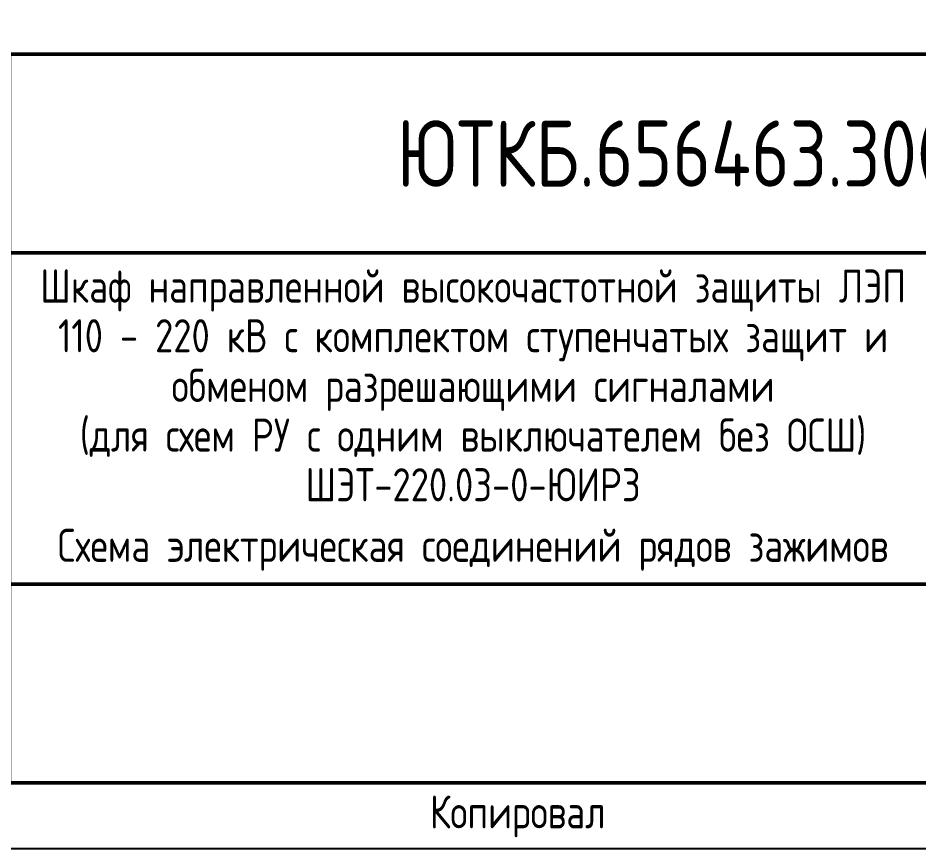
# Model space of a CAD drawing. Header units: millimetres. Extents: x -863 to 2106, y -90 to 586.
# Drawn here: x 1432.6 to 1500.7, y 0 to 62.7 of the extents above; entities that cross this region are included whole.
import ezdxf

# ---------------------------------------------------------------- set-up
doc = ezdxf.new("R2010")
doc.units = ezdxf.units.MM
doc.styles.add('Gost_type_A', font='GOST_A.TTF')

# ---------------------------------------------------------------- blocks, each defined once
blk = doc.blocks.new('Штамп большой нижний')
at = {"lineweight": 50}
for points in [[(-120, 55), (0, 55), (0, 40), (-120, 40)], [(-120, 40), (-50, 40), (-50, 15), (-120, 15)], [(-120, 15), (-50, 15), (-50, 0), (-120, 0)]]:
    blk.add_lwpolyline(points, close=True, dxfattribs=at)
at = {"insert": (-75, -2.535), "char_height": 2.5, "width": 13.12023, "attachment_point": 6, "style": 'Gost_type_A'}
blk.add_mtext('Копировал', dxfattribs=at)

msp = doc.modelspace()

# ---------------------------------------------------------------- linework, layer by layer
msp.add_lwpolyline([(1557, 420), (1557, 0), (1260, 0), (1260, 420)], close=True)
at = {"lineweight": 50}
msp.add_lwpolyline([(1552, 415), (1552, 5), (1280, 5), (1280, 415)], close=True, dxfattribs=at)

# ---------------------------------------------------------------- block references
msp.add_blockref('Штамп большой нижний', (1552, 5))

# ---------------------------------------------------------------- texts
at = {"style": 'Gost_type_A'}
for s, insert, char_height, width, attachment_point in [('ЮТКБ.656463.300-013Э4.1', (1492, 52.5), 5, 120, 5), ('Схема электрическая соединений рядов зажимов', (1467, 21), 2.5, 70, 8)]:
    msp.add_mtext(s, dxfattribs=dict(at, insert=insert, char_height=char_height, width=width, attachment_point=attachment_point))
at = {"insert": (1467, 35), "char_height": 2.5, "width": 68, "attachment_point": 5, "line_spacing_factor": 0.9, "style": 'Gost_type_A'}
msp.add_mtext('Шкаф направленной высокочастотной защиты ЛЭП 110 - 220 кВ с комплектом ступенчатых защит и обменом разрешающими сигналами \\P(для схем РУ с одним выключателем без ОСШ)\\PШЭТ-220.03-0-ЮИРЗ', dxfattribs=at)

doc.saveas('drawing.dxf')
